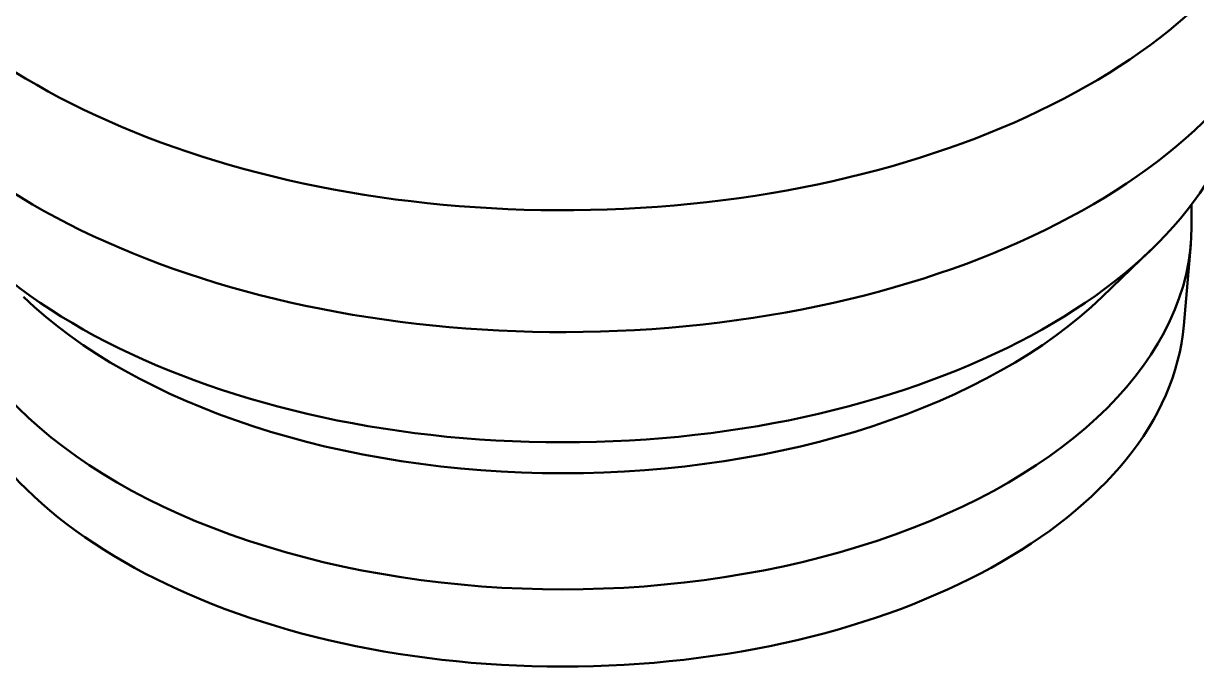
# Model space of a CAD drawing. Header units: millimetres. Extents: x 0 to 3000, y 0 to 3000.
# Drawn here: x 523.23 to 539.74, y 2348.13 to 2357.18 of the extents above; entities that cross this region are included whole.
import ezdxf

# ---------------------------------------------------------------- set-up
doc = ezdxf.new("R2010")
doc.units = ezdxf.units.MM
doc.layers.add('Visible (ANSI)', color=7, linetype='Continuous', lineweight=50)

msp = doc.modelspace()

# ---------------------------------------------------------------- linework, layer by layer
at = {"layer": 'Visible (ANSI)'}
for p, q in [((539.672, 2354.3262), (539.672, 2354.6362)), ((538.4121, 2353.3316), (539.0982, 2353.9922)), ((539.5609, 2352.928), (539.6607, 2354.0681))]:
    msp.add_line(p, q, dxfattribs=at)
for centre, major_axis, start_param, end_param in [((530.822, 2360.6132), (10.5, 0), 3.4272118, 7.596531), ((530.822, 2358.8986), (-10.5, 0), 0.2856191, 3.1415927), ((530.822, 2356.8574), (-9.65, 0), 0.0678684, 3.0737243), ((530.822, 2354.3262), (-8.85, 0), 0, 3.1415927), ((530.822, 2355.9592), (-8.85, 0), 0.540144, 2.6014487), ((530.822, 2353.1831), (-8.75, 0), 0.0505291, 3.0910635)]:
    msp.add_ellipse(centre, major_axis=major_axis, ratio=0.5773503, start_param=start_param, end_param=end_param, dxfattribs=at)

doc.saveas('drawing.dxf')
